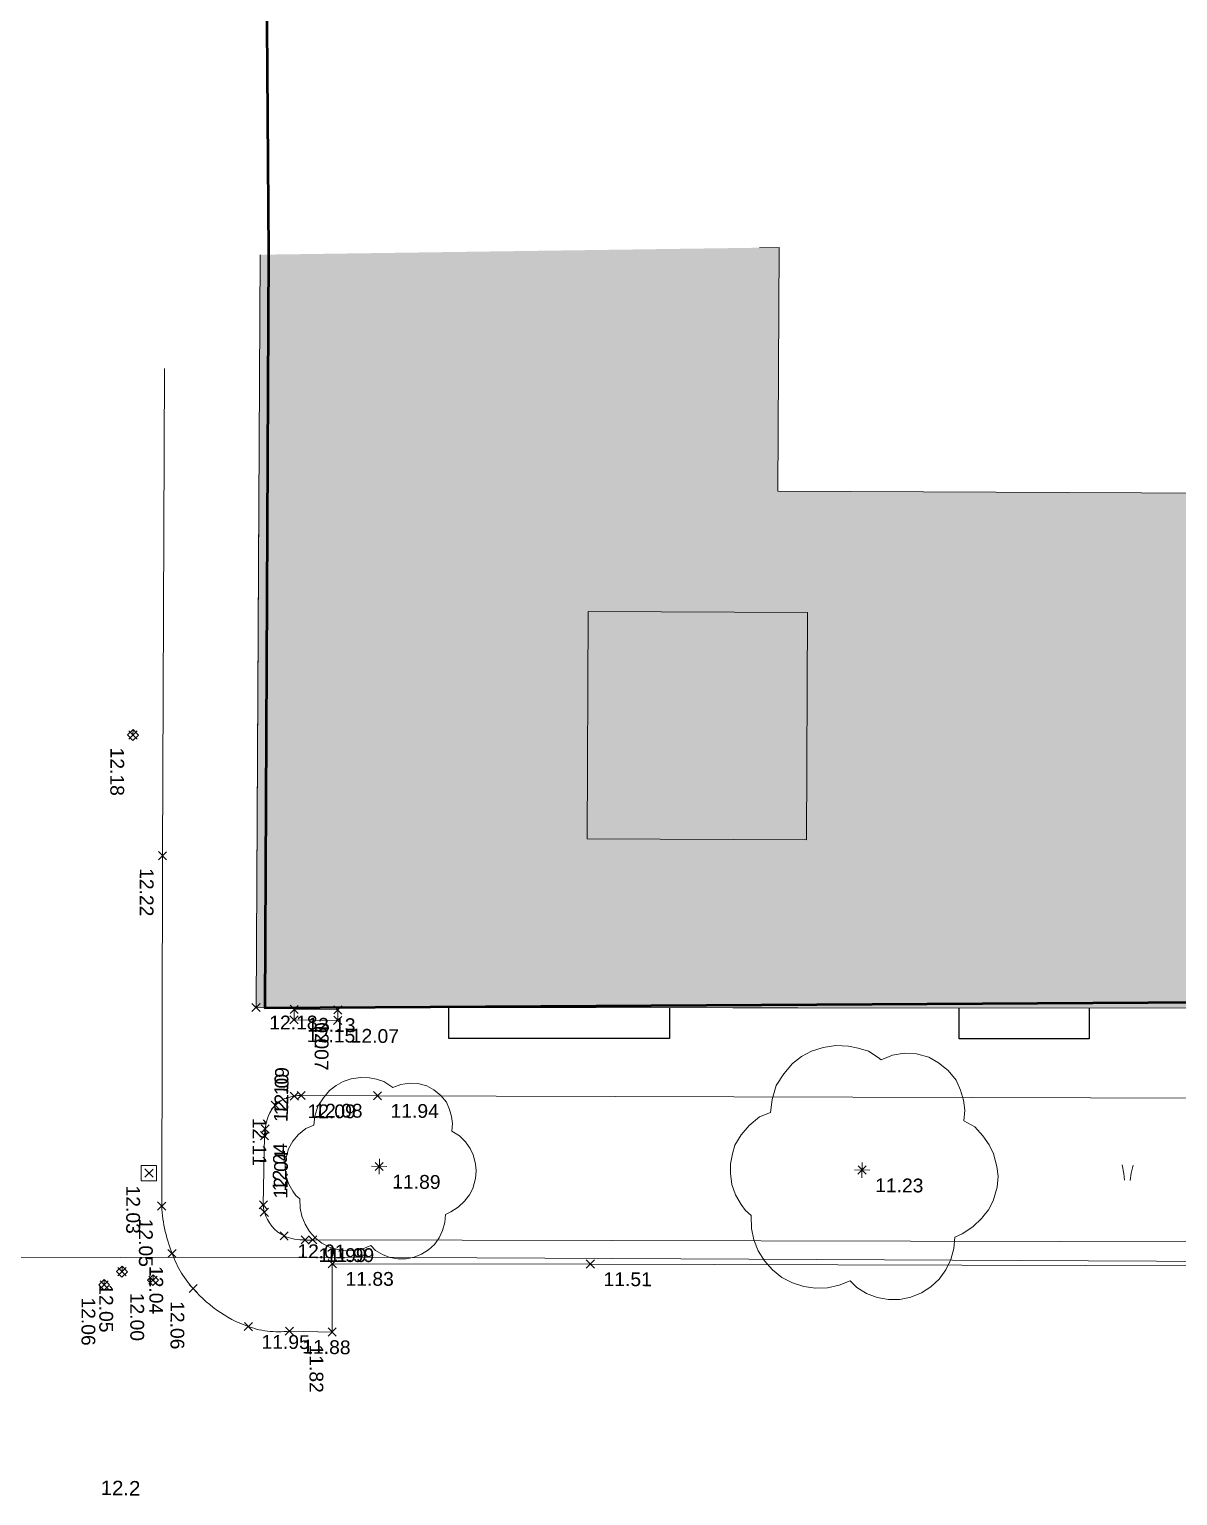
# Model space of a CAD drawing. Header units: metres. Extents: x -208 to 1512, y -277 to 123.
# Drawn here: x 46.05 to 76.02, y 6.9 to 45.17 of the extents above; entities that cross this region are included whole.
import ezdxf
from ezdxf.enums import TextEntityAlignment as Align

# ---------------------------------------------------------------- set-up
doc = ezdxf.new("R2010")
doc.units = ezdxf.units.M
doc.header["$MEASUREMENT"] = 0
for name, color, linetype in [('725 Nachbarbebauung', 7, 'Continuous'), ('730_DKM_Grenzen', 7, 'Continuous'), ('740_WienGV_Flwd-Bebauungsplan', 7, 'Continuous'), ('740_WienGV_Höhenkoten', 7, 'Continuous'), ('740_WienGV_L_Baum_ -gruppen_ Grünflächen', 7, 'Continuous'), ('740_WienGV_L_Gebäude', 7, 'Continuous'), ('740_WienGV_T_Baum_ Naturdenkmal', 7, 'Continuous'), ('740_WienGV_T_Einbauten', 7, 'Continuous'), ('740_WienGV_T_Gebäude', 7, 'Continuous'), ('740_WienGV_T_Straßen_ Gehsteige_ Schienen', 7, 'Continuous'), ('740_WienGV_unbrauchbares', 7, 'Continuous')]:
    doc.layers.add(name, color=color, linetype=linetype)
doc.styles.add('ERSTELLTER_STIL_3', font='arial.ttf')

# ---------------------------------------------------------------- blocks, each defined once
blk = doc.blocks.new('Decke_21_4', base_point=(65.62, 39.478))
at = {"layer": '725 Nachbarbebauung', "linetype": 'Continuous', "lineweight": 0, "true_color": 0x1f1f1f}
blk.add_hatch(color=250, dxfattribs=at).paths.add_polyline_path([(65.62, 39.478), (52.078, 39.288), (51.969, 19.641), (80.253, 19.623), (78.879, 33.059), (65.588, 33.114)])
at = {"layer": '725 Nachbarbebauung', "color": 8, "linetype": 'Continuous', "lineweight": 13, "flags": 128}
for points in [[(65.62, 39.478), (65.11, 39.471)], [(78.879, 33.059), (65.588, 33.114), (65.62, 39.478)], [(52.078, 39.288), (51.969, 19.641), (80.253, 19.623)]]:
    blk.add_lwpolyline(points, dxfattribs=at)
blk = doc.blocks.new('GI00131_ATT627(WIESE)_2CA5[148]_4', base_point=(74.713, 15.327))
at = {"layer": '740_WienGV_L_Baum_ -gruppen_ Grünflächen', "color": 252, "linetype": 'Continuous', "lineweight": 13, "true_color": 0x949494}
for p, q in [((74.576, 15.53), (74.616, 15.309)), ((74.781, 15.126), (74.808, 15.312)), ((74.808, 15.312), (74.856, 15.525)), ((74.616, 15.309), (74.637, 15.129))]:
    blk.add_line(p, q, dxfattribs=at)
blk = doc.blocks.new('GI0007_ATT22(LAUB)_2815[157]_4', base_point=(55.224, 15.443))
at = {"layer": '740_WienGV_L_Baum_ -gruppen_ Grünflächen', "color": 252, "linetype": 'Continuous', "lineweight": 13, "true_color": 0x949494}
for p, q in [((54.057, 17.606), (54.244, 17.706)), ((54.244, 17.706), (54.455, 17.773)), ((54.455, 17.773), (54.694, 17.811)), ((54.694, 17.811), (54.928, 17.8)), ((54.928, 17.8), (55.112, 17.764)), ((55.112, 17.764), (55.303, 17.704)), ((55.303, 17.704), (55.486, 17.587)), ((55.542, 17.547), (55.75, 17.632)), ((55.75, 17.632), (55.971, 17.667)), ((55.971, 17.667), (56.195, 17.656)), ((56.195, 17.656), (56.425, 17.595)), ((53.581, 17.067), (53.728, 17.281)), ((53.728, 17.281), (53.884, 17.474)), ((53.884, 17.474), (54.057, 17.606)), ((55.486, 17.587), (55.542, 17.547)), ((56.425, 17.595), (56.608, 17.488)), ((56.608, 17.488), (56.79, 17.346)), ((56.79, 17.346), (56.939, 17.166)), ((53.506, 16.806), (53.581, 17.067)), ((56.939, 17.166), (57.018, 16.979)), ((57.018, 16.979), (57.071, 16.794)), ((53.077, 16.323), (53.272, 16.479)), ((53.272, 16.479), (53.476, 16.564)), ((53.476, 16.564), (53.506, 16.806)), ((57.071, 16.794), (57.096, 16.608)), ((57.096, 16.608), (57.078, 16.409)), ((52.814, 15.951), (52.928, 16.148)), ((52.928, 16.148), (53.077, 16.323)), ((57.078, 16.409), (57.282, 16.292)), ((57.282, 16.292), (57.436, 16.129)), ((57.436, 16.129), (57.554, 15.96)), ((52.733, 15.607), (52.769, 15.792)), ((52.769, 15.792), (52.814, 15.951)), ((57.554, 15.96), (57.636, 15.791)), ((57.636, 15.791), (57.696, 15.556)), ((52.73, 15.423), (52.733, 15.607)), ((52.758, 15.219), (52.73, 15.423)), ((57.696, 15.556), (57.717, 15.377)), ((57.717, 15.377), (57.699, 15.172)), ((52.822, 15.026), (52.758, 15.219)), ((52.929, 14.847), (52.822, 15.026)), ((57.699, 15.172), (57.627, 14.913)), ((53.009, 14.735), (52.929, 14.847)), ((53.114, 14.644), (53.009, 14.735)), ((53.124, 14.402), (53.114, 14.644)), ((57.418, 14.59), (57.248, 14.43)), ((57.437, 14.615), (57.418, 14.59)), ((57.539, 14.748), (57.437, 14.615)), ((57.627, 14.913), (57.539, 14.748)), ((53.166, 14.188), (53.124, 14.402)), ((53.248, 13.98), (53.166, 14.188)), ((56.911, 14.237), (56.892, 14.024)), ((57.05, 14.302), (56.911, 14.237)), ((57.248, 14.43), (57.05, 14.302)), ((53.365, 13.793), (53.248, 13.98)), ((53.515, 13.627), (53.365, 13.793)), ((56.839, 13.819), (56.747, 13.628)), ((56.892, 14.024), (56.839, 13.819)), ((53.687, 13.489), (53.515, 13.627)), ((53.884, 13.386), (53.687, 13.489)), ((54.962, 13.426), (54.754, 13.341)), ((55.087, 13.3), (54.962, 13.426)), ((56.623, 13.456), (56.467, 13.313)), ((56.747, 13.628), (56.623, 13.456)), ((54.096, 13.318), (53.884, 13.386)), ((54.316, 13.285), (54.096, 13.318)), ((54.536, 13.295), (54.316, 13.285)), ((54.754, 13.341), (54.536, 13.295)), ((55.267, 13.19), (55.087, 13.3)), ((55.464, 13.115), (55.267, 13.19)), ((55.673, 13.076), (55.464, 13.115)), ((55.887, 13.079), (55.673, 13.076)), ((56.094, 13.121), (55.887, 13.079)), ((56.291, 13.199), (56.094, 13.121)), ((56.467, 13.313), (56.291, 13.199))]:
    blk.add_line(p, q, dxfattribs=at)
blk = doc.blocks.new('GI0007_ATT22(LAUB)_2815[170]_4', base_point=(67.842, 15.331))
at = {"layer": '740_WienGV_L_Baum_ -gruppen_ Grünflächen', "color": 252, "linetype": 'Continuous', "lineweight": 13, "true_color": 0x949494}
for p, q in [((66.208, 18.359), (66.469, 18.499)), ((66.469, 18.499), (66.765, 18.593)), ((66.765, 18.593), (67.099, 18.647)), ((67.099, 18.647), (67.427, 18.631)), ((67.427, 18.631), (67.685, 18.581)), ((67.685, 18.581), (67.953, 18.497)), ((67.953, 18.497), (68.208, 18.333)), ((68.287, 18.276), (68.578, 18.396)), ((68.578, 18.396), (68.887, 18.445)), ((68.887, 18.445), (69.201, 18.429)), ((69.201, 18.429), (69.523, 18.343)), ((65.747, 17.905), (65.966, 18.175)), ((65.966, 18.175), (66.208, 18.359)), ((68.208, 18.333), (68.287, 18.276)), ((69.523, 18.343), (69.779, 18.194)), ((69.779, 18.194), (70.034, 17.996)), ((70.034, 17.996), (70.243, 17.743)), ((65.542, 17.605), (65.747, 17.905)), ((70.243, 17.743), (70.353, 17.482)), ((65.395, 16.901), (65.436, 17.239)), ((65.436, 17.239), (65.542, 17.605)), ((70.353, 17.482), (70.428, 17.222)), ((65.109, 16.782), (65.395, 16.901)), ((70.428, 17.222), (70.463, 16.962)), ((70.463, 16.962), (70.438, 16.684)), ((64.628, 16.318), (64.836, 16.563)), ((64.836, 16.563), (65.109, 16.782)), ((70.438, 16.684), (70.724, 16.52)), ((70.724, 16.52), (70.938, 16.292)), ((64.468, 16.042), (64.628, 16.318)), ((70.938, 16.292), (71.103, 16.055)), ((64.355, 15.561), (64.405, 15.819)), ((64.405, 15.819), (64.468, 16.042)), ((71.103, 16.055), (71.218, 15.819)), ((71.218, 15.819), (71.302, 15.489)), ((64.35, 15.303), (64.355, 15.561)), ((71.302, 15.489), (71.332, 15.239)), ((64.39, 15.018), (64.35, 15.303)), ((64.479, 14.748), (64.39, 15.018)), ((71.307, 14.951), (71.206, 14.59)), ((71.332, 15.239), (71.307, 14.951)), ((64.629, 14.496), (64.479, 14.748)), ((71.206, 14.59), (71.082, 14.358)), ((64.741, 14.34), (64.629, 14.496)), ((64.888, 14.213), (64.741, 14.34)), ((64.901, 13.874), (64.888, 14.213)), ((70.939, 14.171), (70.914, 14.137)), ((71.082, 14.358), (70.939, 14.171)), ((64.961, 13.574), (64.901, 13.874)), ((70.676, 13.912), (70.399, 13.733)), ((70.914, 14.137), (70.676, 13.912)), ((65.075, 13.283), (64.961, 13.574)), ((70.203, 13.642), (70.178, 13.344)), ((70.399, 13.733), (70.203, 13.642)), ((65.239, 13.022), (65.075, 13.283)), ((65.449, 12.789), (65.239, 13.022)), ((70.103, 13.057), (69.973, 12.79)), ((70.178, 13.344), (70.103, 13.057)), ((65.689, 12.595), (65.449, 12.789)), ((69.973, 12.79), (69.8, 12.55)), ((65.965, 12.451), (65.689, 12.595)), ((66.262, 12.356), (65.965, 12.451)), ((66.57, 12.31), (66.262, 12.356)), ((66.879, 12.325), (66.57, 12.31)), ((67.184, 12.389), (66.879, 12.325)), ((67.475, 12.508), (67.184, 12.389)), ((67.65, 12.33), (67.475, 12.508)), ((67.901, 12.176), (67.65, 12.33)), ((69.582, 12.35), (69.335, 12.19)), ((69.8, 12.55), (69.582, 12.35)), ((68.178, 12.072), (67.901, 12.176)), ((68.471, 12.017), (68.178, 12.072)), ((68.77, 12.021), (68.471, 12.017)), ((69.059, 12.081), (68.77, 12.021)), ((69.335, 12.19), (69.059, 12.081))]:
    blk.add_line(p, q, dxfattribs=at)
blk = doc.blocks.new('LO0011_37C5[190]_4', base_point=(48.006, 12.398))
at = {"layer": '740_WienGV_T_Einbauten', "color": 252, "linetype": 'Continuous', "lineweight": 13, "true_color": 0x949494}
for p, q in [((48.009, 12.54), (47.865, 12.401)), ((47.865, 12.401), (48.004, 12.257)), ((48.004, 12.257), (48.148, 12.396)), ((48.009, 12.54), (48.006, 12.398)), ((48.148, 12.396), (48.009, 12.54))]:
    blk.add_line(p, q, dxfattribs=at)
blk = doc.blocks.new('LO0011_37C5[191]_4', base_point=(48.758, 26.751))
at = {"layer": '740_WienGV_T_Einbauten', "color": 252, "linetype": 'Continuous', "lineweight": 13, "true_color": 0x949494}
for p, q in [((48.761, 26.892), (48.617, 26.754)), ((48.761, 26.892), (48.758, 26.751)), ((48.9, 26.748), (48.761, 26.892)), ((48.617, 26.754), (48.756, 26.61)), ((48.756, 26.61), (48.9, 26.748))]:
    blk.add_line(p, q, dxfattribs=at)
blk = doc.blocks.new('LO0011_37C5[196]_4', base_point=(49.28, 12.521))
at = {"layer": '740_WienGV_T_Einbauten', "color": 252, "linetype": 'Continuous', "lineweight": 13, "true_color": 0x949494}
for p, q in [((49.282, 12.662), (49.138, 12.524)), ((49.282, 12.662), (49.28, 12.521)), ((49.421, 12.518), (49.282, 12.662)), ((49.138, 12.524), (49.277, 12.38)), ((49.277, 12.38), (49.421, 12.518))]:
    blk.add_line(p, q, dxfattribs=at)
blk = doc.blocks.new('LO0011_37C5[201]_4', base_point=(48.471, 12.744))
at = {"layer": '740_WienGV_T_Einbauten', "color": 252, "linetype": 'Continuous', "lineweight": 13, "true_color": 0x949494}
for p, q in [((48.473, 12.885), (48.329, 12.747)), ((48.329, 12.747), (48.468, 12.603)), ((48.468, 12.603), (48.612, 12.741)), ((48.473, 12.885), (48.471, 12.744)), ((48.612, 12.741), (48.473, 12.885))]:
    blk.add_line(p, q, dxfattribs=at)
blk = doc.blocks.new('GI0005_3845[204]_4', base_point=(55.183, 15.49))
at = {"layer": '740_WienGV_T_Baum_ Naturdenkmal', "color": 252, "linetype": 'Continuous', "lineweight": 13, "true_color": 0x949494}
for p, q in [((54.983, 15.494), (55.383, 15.487)), ((55.179, 15.29), (55.187, 15.69))]:
    blk.add_line(p, q, dxfattribs=at)
blk = doc.blocks.new('GI0005_3845[207]_4', base_point=(67.785, 15.397))
at = {"layer": '740_WienGV_T_Baum_ Naturdenkmal', "color": 252, "linetype": 'Continuous', "lineweight": 13, "true_color": 0x949494}
for p, q in [((67.585, 15.401), (67.985, 15.394)), ((67.781, 15.197), (67.788, 15.597))]:
    blk.add_line(p, q, dxfattribs=at)
blk = doc.blocks.new('LO0005_2B75[219]_4', base_point=(49.175, 15.317))
at = {"layer": '740_WienGV_T_Einbauten', "color": 252, "linetype": 'Continuous', "lineweight": 13, "true_color": 0x949494}
for p, q in [((48.975, 15.518), (48.974, 15.118)), ((49.375, 15.517), (48.975, 15.518)), ((49.374, 15.117), (49.375, 15.517)), ((48.974, 15.118), (49.374, 15.117))]:
    blk.add_line(p, q, dxfattribs=at)
blk = doc.blocks.new('LO0005_2B75[228]_4', base_point=(49.175, 15.317))
at = {"layer": '740_WienGV_T_Einbauten', "color": 252, "linetype": 'Continuous', "lineweight": 13, "true_color": 0x949494}
for p, q in [((48.975, 15.518), (48.974, 15.118)), ((49.375, 15.517), (48.975, 15.518)), ((49.374, 15.117), (49.375, 15.517)), ((48.974, 15.118), (49.374, 15.117))]:
    blk.add_line(p, q, dxfattribs=at)
blk = doc.blocks.new('DEF01_4155[285]_4', base_point=(52.207, 16.469))
at = {"layer": '740_WienGV_T_Straßen_ Gehsteige_ Schienen', "color": 252, "linetype": 'Continuous', "lineweight": 13, "true_color": 0x949494}
for p, q in [((52.099, 16.365), (52.315, 16.573)), ((52.103, 16.577), (52.311, 16.361))]:
    blk.add_line(p, q, dxfattribs=at)
at = {"layer": '740_WienGV_T_Straßen_ Gehsteige_ Schienen', "color": 252, "lineweight": 13, "true_color": 0x949494, "style": 'ERSTELLTER_STIL_3'}
blk.add_attdef('HOEHE', text='', height=0.36, rotation=88.9183, dxfattribs=at).set_placement((52.624, 16.825), align=Align.MIDDLE_LEFT)
blk = doc.blocks.new('DEF01_4155[298]_4', base_point=(54.1, 19.303))
at = {"layer": '740_WienGV_unbrauchbares', "color": 252, "linetype": 'Continuous', "lineweight": 13, "true_color": 0x949494}
for p, q in [((54.207, 19.408), (53.992, 19.198)), ((53.995, 19.41), (54.204, 19.195))]:
    blk.add_line(p, q, dxfattribs=at)
at = {"layer": '740_WienGV_unbrauchbares', "color": 252, "lineweight": 13, "true_color": 0x949494, "style": 'ERSTELLTER_STIL_3'}
blk.add_attdef('HOEHE', text='', height=0.36, rotation=359.2516, dxfattribs=at).set_placement((54.441, 18.905), align=Align.MIDDLE_LEFT)
blk = doc.blocks.new('DEF01_4155[301]_4', base_point=(54.103, 19.576))
at = {"layer": '740_WienGV_unbrauchbares', "color": 252, "linetype": 'Continuous', "lineweight": 13, "true_color": 0x949494}
for p, q in [((54.21, 19.681), (53.996, 19.471)), ((54.208, 19.469), (53.998, 19.683))]:
    blk.add_line(p, q, dxfattribs=at)
at = {"layer": '740_WienGV_unbrauchbares', "color": 252, "lineweight": 13, "true_color": 0x949494, "style": 'ERSTELLTER_STIL_3'}
blk.add_attdef('HOEHE', text='', height=0.36, rotation=269.3697, dxfattribs=at).set_placement((53.688, 19.252), align=Align.MIDDLE_LEFT)
blk = doc.blocks.new('DEF01_4155[302]_4', base_point=(52.84, 11.19))
at = {"layer": '740_WienGV_T_Straßen_ Gehsteige_ Schienen', "color": 252, "linetype": 'Continuous', "lineweight": 13, "true_color": 0x949494}
for p, q in [((52.948, 11.294), (52.732, 11.086)), ((52.736, 11.298), (52.944, 11.082))]:
    blk.add_line(p, q, dxfattribs=at)
at = {"layer": '740_WienGV_T_Straßen_ Gehsteige_ Schienen', "color": 252, "lineweight": 13, "true_color": 0x949494, "style": 'ERSTELLTER_STIL_3'}
blk.add_attdef('HOEHE', text='', height=0.36, rotation=358.8988, dxfattribs=at).set_placement((53.178, 10.789), align=Align.MIDDLE_LEFT)
blk = doc.blocks.new('DEF01_4155[303]_4', base_point=(55.136, 17.336))
at = {"layer": '740_WienGV_T_Straßen_ Gehsteige_ Schienen', "color": 252, "linetype": 'Continuous', "lineweight": 13, "true_color": 0x949494}
for p, q in [((55.03, 17.442), (55.242, 17.229)), ((55.242, 17.441), (55.03, 17.23))]:
    blk.add_line(p, q, dxfattribs=at)
at = {"layer": '740_WienGV_T_Straßen_ Gehsteige_ Schienen', "color": 252, "lineweight": 13, "true_color": 0x949494, "style": 'ERSTELLTER_STIL_3'}
blk.add_attdef('HOEHE', text='', height=0.36, rotation=359.8133, dxfattribs=at).set_placement((55.481, 16.941), align=Align.MIDDLE_LEFT)
blk = doc.blocks.new('DEF01_4155[315]_4', base_point=(53.448, 13.572))
at = {"layer": '740_WienGV_T_Straßen_ Gehsteige_ Schienen', "color": 252, "linetype": 'Continuous', "lineweight": 13, "true_color": 0x949494}
for p, q in [((53.554, 13.678), (53.341, 13.466)), ((53.342, 13.678), (53.554, 13.466))]:
    blk.add_line(p, q, dxfattribs=at)
at = {"layer": '740_WienGV_T_Straßen_ Gehsteige_ Schienen', "color": 252, "lineweight": 13, "true_color": 0x949494, "style": 'ERSTELLTER_STIL_3'}
blk.add_attdef('HOEHE', text='', height=0.36, rotation=359.8704, dxfattribs=at).set_placement((53.793, 13.177), align=Align.MIDDLE_LEFT)
blk = doc.blocks.new('DEF01_4155[319]_4', base_point=(49.53, 23.6))
at = {"layer": '740_WienGV_T_Straßen_ Gehsteige_ Schienen', "color": 252, "linetype": 'Continuous', "lineweight": 13, "true_color": 0x949494}
for p, q in [((49.636, 23.706), (49.423, 23.495)), ((49.635, 23.494), (49.424, 23.707))]:
    blk.add_line(p, q, dxfattribs=at)
at = {"layer": '740_WienGV_T_Straßen_ Gehsteige_ Schienen', "color": 252, "lineweight": 13, "true_color": 0x949494, "style": 'ERSTELLTER_STIL_3'}
blk.add_attdef('HOEHE', text='', height=0.36, rotation=269.7698, dxfattribs=at).set_placement((49.117, 23.276), align=Align.MIDDLE_LEFT)
blk = doc.blocks.new('DEF01_4155[320]_4', base_point=(52.968, 17.326))
at = {"layer": '740_WienGV_T_Straßen_ Gehsteige_ Schienen', "color": 252, "linetype": 'Continuous', "lineweight": 13, "true_color": 0x949494}
for p, q in [((53.075, 17.432), (52.862, 17.221)), ((52.863, 17.433), (53.074, 17.22))]:
    blk.add_line(p, q, dxfattribs=at)
at = {"layer": '740_WienGV_T_Straßen_ Gehsteige_ Schienen', "color": 252, "lineweight": 13, "true_color": 0x949494, "style": 'ERSTELLTER_STIL_3'}
blk.add_attdef('HOEHE', text='', height=0.36, rotation=359.8133, dxfattribs=at).set_placement((53.313, 16.931), align=Align.MIDDLE_LEFT)
blk = doc.blocks.new('DEF01_4155[328]_4', base_point=(52.159, 14.487))
at = {"layer": '740_WienGV_T_Straßen_ Gehsteige_ Schienen', "color": 252, "linetype": 'Continuous', "lineweight": 13, "true_color": 0x949494}
for p, q in [((52.051, 14.383), (52.267, 14.591)), ((52.055, 14.595), (52.263, 14.379))]:
    blk.add_line(p, q, dxfattribs=at)
at = {"layer": '740_WienGV_T_Straßen_ Gehsteige_ Schienen', "color": 252, "lineweight": 13, "true_color": 0x949494, "style": 'ERSTELLTER_STIL_3'}
blk.add_attdef('HOEHE', text='', height=0.36, rotation=88.9183, dxfattribs=at).set_placement((52.577, 14.843), align=Align.MIDDLE_LEFT)
blk = doc.blocks.new('DEF01_4155[329]_4', base_point=(54.103, 19.576))
at = {"layer": '740_WienGV_unbrauchbares', "color": 252, "linetype": 'Continuous', "lineweight": 13, "true_color": 0x949494}
for p, q in [((54.21, 19.681), (53.996, 19.471)), ((54.208, 19.469), (53.998, 19.683))]:
    blk.add_line(p, q, dxfattribs=at)
at = {"layer": '740_WienGV_unbrauchbares', "color": 252, "lineweight": 13, "true_color": 0x949494, "style": 'ERSTELLTER_STIL_3'}
blk.add_attdef('HOEHE', text='', height=0.36, rotation=269.3697, dxfattribs=at).set_placement((53.688, 19.252), align=Align.MIDDLE_LEFT)
blk = doc.blocks.new('DEF01_4155[330]_4', base_point=(51.969, 19.641))
at = {"layer": '740_WienGV_T_Gebäude', "color": 252, "linetype": 'Continuous', "lineweight": 13, "true_color": 0x949494}
for p, q in [((51.863, 19.747), (52.075, 19.535)), ((52.075, 19.747), (51.863, 19.535))]:
    blk.add_line(p, q, dxfattribs=at)
at = {"layer": '740_WienGV_T_Gebäude', "color": 252, "lineweight": 13, "true_color": 0x949494, "style": 'ERSTELLTER_STIL_3'}
blk.add_attdef('HOEHE', text='', height=0.36, rotation=359.9625, dxfattribs=at).set_placement((52.315, 19.247), align=Align.MIDDLE_LEFT)
blk = doc.blocks.new('DEF01_4155[349]_4', base_point=(52.96, 19.318))
at = {"layer": '740_WienGV_unbrauchbares', "color": 252, "linetype": 'Continuous', "lineweight": 13, "true_color": 0x949494}
for p, q in [((53.067, 19.422), (52.852, 19.213)), ((52.855, 19.425), (53.065, 19.21))]:
    blk.add_line(p, q, dxfattribs=at)
at = {"layer": '740_WienGV_unbrauchbares', "color": 252, "lineweight": 13, "true_color": 0x949494, "style": 'ERSTELLTER_STIL_3'}
blk.add_attdef('HOEHE', text='', height=0.36, rotation=359.2516, dxfattribs=at).set_placement((53.301, 18.919), align=Align.MIDDLE_LEFT)
blk = doc.blocks.new('DEF01_4155[369]_4', base_point=(53.251, 13.571))
at = {"layer": '740_WienGV_T_Straßen_ Gehsteige_ Schienen', "color": 252, "linetype": 'Continuous', "lineweight": 13, "true_color": 0x949494}
for p, q in [((53.357, 13.677), (53.144, 13.466)), ((53.145, 13.678), (53.356, 13.465))]:
    blk.add_line(p, q, dxfattribs=at)
at = {"layer": '740_WienGV_T_Straßen_ Gehsteige_ Schienen', "color": 252, "lineweight": 13, "true_color": 0x949494, "style": 'ERSTELLTER_STIL_3'}
blk.add_attdef('HOEHE', text='', height=0.36, rotation=359.8704, dxfattribs=at).set_placement((53.596, 13.177), align=Align.MIDDLE_LEFT)
blk = doc.blocks.new('DEF01_4155[370]_4', base_point=(49.175, 15.317))
at = {"layer": '740_WienGV_T_Einbauten', "color": 252, "linetype": 'Continuous', "lineweight": 13, "true_color": 0x949494}
for p, q in [((49.281, 15.211), (49.069, 15.424)), ((49.281, 15.423), (49.069, 15.212))]:
    blk.add_line(p, q, dxfattribs=at)
at = {"layer": '740_WienGV_T_Einbauten', "color": 252, "lineweight": 13, "true_color": 0x949494, "style": 'ERSTELLTER_STIL_3'}
blk.add_attdef('HOEHE', text='', height=0.36, rotation=269.8585, dxfattribs=at).set_placement((48.763, 14.99), align=Align.MIDDLE_LEFT)
blk = doc.blocks.new('DEF01_4155[373]_4', base_point=(52.193, 16.292))
at = {"layer": '740_WienGV_T_Straßen_ Gehsteige_ Schienen', "color": 252, "linetype": 'Continuous', "lineweight": 13, "true_color": 0x949494}
for p, q in [((52.085, 16.188), (52.301, 16.396)), ((52.089, 16.4), (52.297, 16.184))]:
    blk.add_line(p, q, dxfattribs=at)
at = {"layer": '740_WienGV_T_Straßen_ Gehsteige_ Schienen', "color": 252, "lineweight": 13, "true_color": 0x949494, "style": 'ERSTELLTER_STIL_3'}
blk.add_attdef('HOEHE', text='', height=0.36, rotation=88.9183, dxfattribs=at).set_placement((52.611, 16.648), align=Align.MIDDLE_LEFT)
blk = doc.blocks.new('DEF01_4155[378]_4', base_point=(53.96, 12.95))
at = {"layer": '740_WienGV_T_Straßen_ Gehsteige_ Schienen', "color": 252, "linetype": 'Continuous', "lineweight": 13, "true_color": 0x949494}
for p, q in [((53.854, 13.057), (54.066, 12.844)), ((54.067, 13.056), (53.854, 12.844))]:
    blk.add_line(p, q, dxfattribs=at)
at = {"layer": '740_WienGV_T_Straßen_ Gehsteige_ Schienen', "color": 252, "lineweight": 13, "true_color": 0x949494, "style": 'ERSTELLTER_STIL_3'}
blk.add_attdef('HOEHE', text='', height=0.36, rotation=359.9372, dxfattribs=at).set_placement((54.306, 12.556), align=Align.MIDDLE_LEFT)
blk = doc.blocks.new('DEF01_4155[406]_4', base_point=(53.958, 11.168))
at = {"layer": '740_WienGV_T_Straßen_ Gehsteige_ Schienen', "color": 252, "linetype": 'Continuous', "lineweight": 13, "true_color": 0x949494}
for p, q in [((54.064, 11.274), (53.851, 11.062)), ((54.064, 11.062), (53.852, 11.274))]:
    blk.add_line(p, q, dxfattribs=at)
at = {"layer": '740_WienGV_T_Straßen_ Gehsteige_ Schienen', "color": 252, "lineweight": 13, "true_color": 0x949494, "style": 'ERSTELLTER_STIL_3'}
blk.add_attdef('HOEHE', text='', height=0.36, rotation=269.9145, dxfattribs=at).set_placement((53.546, 10.84), align=Align.MIDDLE_LEFT)
blk = doc.blocks.new('DEF01_4155[414]_4', base_point=(60.693, 12.943))
at = {"layer": '740_WienGV_T_Straßen_ Gehsteige_ Schienen', "color": 252, "linetype": 'Continuous', "lineweight": 13, "true_color": 0x949494}
for p, q in [((60.8, 13.049), (60.587, 12.837)), ((60.588, 13.049), (60.799, 12.837))]:
    blk.add_line(p, q, dxfattribs=at)
at = {"layer": '740_WienGV_T_Straßen_ Gehsteige_ Schienen', "color": 252, "lineweight": 13, "true_color": 0x949494, "style": 'ERSTELLTER_STIL_3'}
blk.add_attdef('HOEHE', text='', height=0.36, rotation=359.8394, dxfattribs=at).set_placement((61.039, 12.548), align=Align.MIDDLE_LEFT)
blk = doc.blocks.new('DEF01_4155[417]_4', base_point=(53.145, 17.342))
at = {"layer": '740_WienGV_T_Straßen_ Gehsteige_ Schienen', "color": 252, "linetype": 'Continuous', "lineweight": 13, "true_color": 0x949494}
for p, q in [((53.251, 17.448), (53.038, 17.236)), ((53.039, 17.448), (53.25, 17.236))]:
    blk.add_line(p, q, dxfattribs=at)
at = {"layer": '740_WienGV_T_Straßen_ Gehsteige_ Schienen', "color": 252, "lineweight": 13, "true_color": 0x949494, "style": 'ERSTELLTER_STIL_3'}
blk.add_attdef('HOEHE', text='', height=0.36, rotation=359.8133, dxfattribs=at).set_placement((53.49, 16.947), align=Align.MIDDLE_LEFT)
blk = doc.blocks.new('DEF01_4155[420]_4', base_point=(52.187, 14.294))
at = {"layer": '740_WienGV_T_Straßen_ Gehsteige_ Schienen', "color": 252, "linetype": 'Continuous', "lineweight": 13, "true_color": 0x949494}
for p, q in [((52.079, 14.19), (52.295, 14.398)), ((52.083, 14.402), (52.291, 14.186))]:
    blk.add_line(p, q, dxfattribs=at)
at = {"layer": '740_WienGV_T_Straßen_ Gehsteige_ Schienen', "color": 252, "lineweight": 13, "true_color": 0x949494, "style": 'ERSTELLTER_STIL_3'}
blk.add_attdef('HOEHE', text='', height=0.36, rotation=88.9183, dxfattribs=at).set_placement((52.605, 14.65), align=Align.MIDDLE_LEFT)
blk = doc.blocks.new('DEF01_4155[431]_4', base_point=(49.507, 14.455))
at = {"layer": '740_WienGV_T_Straßen_ Gehsteige_ Schienen', "color": 252, "linetype": 'Continuous', "lineweight": 13, "true_color": 0x949494}
for p, q in [((49.613, 14.349), (49.401, 14.562)), ((49.614, 14.561), (49.401, 14.349))]:
    blk.add_line(p, q, dxfattribs=at)
at = {"layer": '740_WienGV_T_Straßen_ Gehsteige_ Schienen', "color": 252, "lineweight": 13, "true_color": 0x949494, "style": 'ERSTELLTER_STIL_3'}
blk.add_attdef('HOEHE', text='', height=0.36, rotation=269.8585, dxfattribs=at).set_placement((49.095, 14.127), align=Align.MIDDLE_LEFT)
blk = doc.blocks.new('DEF01_4155[434]_4', base_point=(52.965, 19.591))
at = {"layer": '740_WienGV_unbrauchbares', "color": 252, "linetype": 'Continuous', "lineweight": 13, "true_color": 0x949494}
for p, q in [((53.072, 19.695), (52.857, 19.486)), ((52.86, 19.698), (53.07, 19.483))]:
    blk.add_line(p, q, dxfattribs=at)
at = {"layer": '740_WienGV_unbrauchbares', "color": 252, "lineweight": 13, "true_color": 0x949494, "style": 'ERSTELLTER_STIL_3'}
blk.add_attdef('HOEHE', text='', height=0.36, rotation=359.2521, dxfattribs=at).set_placement((53.306, 19.192), align=Align.MIDDLE_LEFT)
blk = doc.blocks.new('DEF01_4155[441]_4', base_point=(49.28, 12.521))
at = {"layer": '740_WienGV_T_Einbauten', "color": 252, "linetype": 'Continuous', "lineweight": 13, "true_color": 0x949494}
for p, q in [((49.386, 12.627), (49.174, 12.415)), ((49.386, 12.415), (49.174, 12.627))]:
    blk.add_line(p, q, dxfattribs=at)
at = {"layer": '740_WienGV_T_Einbauten', "color": 252, "lineweight": 13, "true_color": 0x949494, "style": 'ERSTELLTER_STIL_3'}
blk.add_attdef('HOEHE', text='', height=0.36, rotation=269.9633, dxfattribs=at).set_placement((48.868, 12.192), align=Align.MIDDLE_LEFT)
blk = doc.blocks.new('DEF01_4155[442]_4', base_point=(49.777, 13.22))
at = {"layer": '740_WienGV_T_Straßen_ Gehsteige_ Schienen', "color": 252, "linetype": 'Continuous', "lineweight": 13, "true_color": 0x949494}
for p, q in [((49.883, 13.326), (49.67, 13.114)), ((49.883, 13.114), (49.671, 13.326))]:
    blk.add_line(p, q, dxfattribs=at)
at = {"layer": '740_WienGV_T_Straßen_ Gehsteige_ Schienen', "color": 252, "lineweight": 13, "true_color": 0x949494, "style": 'ERSTELLTER_STIL_3'}
blk.add_attdef('HOEHE', text='', height=0.36, rotation=269.9633, dxfattribs=at).set_placement((49.365, 12.892), align=Align.MIDDLE_LEFT)
blk = doc.blocks.new('DEF01_4155[445]_4', base_point=(52.472, 17.085))
at = {"layer": '740_WienGV_T_Straßen_ Gehsteige_ Schienen', "color": 252, "linetype": 'Continuous', "lineweight": 13, "true_color": 0x949494}
for p, q in [((52.578, 17.191), (52.366, 16.979)), ((52.578, 16.979), (52.366, 17.191))]:
    blk.add_line(p, q, dxfattribs=at)
at = {"layer": '740_WienGV_T_Straßen_ Gehsteige_ Schienen', "color": 252, "lineweight": 13, "true_color": 0x949494, "style": 'ERSTELLTER_STIL_3'}
blk.add_attdef('HOEHE', text='', height=0.36, rotation=269.9633, dxfattribs=at).set_placement((52.06, 16.76), align=Align.MIDDLE_LEFT)
blk = doc.blocks.new('DEF01_4155[448]_4', base_point=(51.769, 11.31))
at = {"layer": '740_WienGV_T_Straßen_ Gehsteige_ Schienen', "color": 252, "linetype": 'Continuous', "lineweight": 13, "true_color": 0x949494}
for p, q in [((51.876, 11.415), (51.662, 11.205)), ((51.664, 11.417), (51.874, 11.203))]:
    blk.add_line(p, q, dxfattribs=at)
at = {"layer": '740_WienGV_T_Straßen_ Gehsteige_ Schienen', "color": 252, "lineweight": 13, "true_color": 0x949494, "style": 'ERSTELLTER_STIL_3'}
blk.add_attdef('HOEHE', text='', height=0.36, rotation=359.5214, dxfattribs=at).set_placement((52.112, 10.914), align=Align.MIDDLE_LEFT)
blk = doc.blocks.new('DEF01_4155[450]_4', base_point=(50.329, 12.302))
at = {"layer": '740_WienGV_T_Straßen_ Gehsteige_ Schienen', "color": 252, "linetype": 'Continuous', "lineweight": 13, "true_color": 0x949494}
for p, q in [((50.435, 12.408), (50.223, 12.196)), ((50.435, 12.196), (50.223, 12.408))]:
    blk.add_line(p, q, dxfattribs=at)
at = {"layer": '740_WienGV_T_Straßen_ Gehsteige_ Schienen', "color": 252, "lineweight": 13, "true_color": 0x949494, "style": 'ERSTELLTER_STIL_3'}
blk.add_attdef('HOEHE', text='', height=0.36, rotation=269.9633, dxfattribs=at).set_placement((49.917, 11.973), align=Align.MIDDLE_LEFT)
blk = doc.blocks.new('DEF01_4155[452]_4', base_point=(48.471, 12.744))
at = {"layer": '740_WienGV_T_Einbauten', "color": 252, "linetype": 'Continuous', "lineweight": 13, "true_color": 0x949494}
for p, q in [((48.577, 12.85), (48.365, 12.638)), ((48.577, 12.638), (48.365, 12.85))]:
    blk.add_line(p, q, dxfattribs=at)
at = {"layer": '740_WienGV_T_Einbauten', "color": 252, "lineweight": 13, "true_color": 0x949494, "style": 'ERSTELLTER_STIL_3'}
blk.add_attdef('HOEHE', text='', height=0.36, rotation=269.9633, dxfattribs=at).set_placement((48.059, 12.415), align=Align.MIDDLE_LEFT)
blk = doc.blocks.new('DEF01_4155[454]_4', base_point=(48.006, 12.398))
at = {"layer": '740_WienGV_T_Einbauten', "color": 252, "linetype": 'Continuous', "lineweight": 13, "true_color": 0x949494}
for p, q in [((48.112, 12.292), (47.9, 12.505)), ((48.112, 12.504), (47.9, 12.292))]:
    blk.add_line(p, q, dxfattribs=at)
at = {"layer": '740_WienGV_T_Einbauten', "color": 252, "lineweight": 13, "true_color": 0x949494, "style": 'ERSTELLTER_STIL_3'}
blk.add_attdef('HOEHE', text='', height=0.36, rotation=269.9633, dxfattribs=at).set_placement((47.595, 12.07), align=Align.MIDDLE_LEFT)
blk = doc.blocks.new('DEF01_4155[456]_4', base_point=(52.704, 13.676))
at = {"layer": '740_WienGV_T_Straßen_ Gehsteige_ Schienen', "color": 252, "linetype": 'Continuous', "lineweight": 13, "true_color": 0x949494}
for p, q in [((52.811, 13.782), (52.598, 13.571)), ((52.599, 13.783), (52.81, 13.57))]:
    blk.add_line(p, q, dxfattribs=at)
at = {"layer": '740_WienGV_T_Straßen_ Gehsteige_ Schienen', "color": 252, "lineweight": 13, "true_color": 0x949494, "style": 'ERSTELLTER_STIL_3'}
blk.add_attdef('HOEHE', text='', height=0.36, rotation=359.5214, dxfattribs=at).set_placement((53.047, 13.28), align=Align.MIDDLE_LEFT)
blk = doc.blocks.new('DEF01_4155[458]_4', base_point=(67.785, 15.397))
at = {"layer": '740_WienGV_T_Baum_ Naturdenkmal', "color": 252, "linetype": 'Continuous', "lineweight": 13, "true_color": 0x949494}
for p, q in [((67.891, 15.503), (67.678, 15.292)), ((67.679, 15.504), (67.89, 15.29))]:
    blk.add_line(p, q, dxfattribs=at)
at = {"layer": '740_WienGV_T_Baum_ Naturdenkmal', "color": 252, "lineweight": 13, "true_color": 0x949494, "style": 'ERSTELLTER_STIL_3'}
blk.add_attdef('HOEHE', text='', height=0.36, rotation=359.5214, dxfattribs=at).set_placement((68.127, 15.001), align=Align.MIDDLE_LEFT)
blk = doc.blocks.new('DEF01_4155[460]_4', base_point=(48.758, 26.751))
at = {"layer": '740_WienGV_T_Einbauten', "color": 252, "linetype": 'Continuous', "lineweight": 13, "true_color": 0x949494}
for p, q in [((48.865, 26.857), (48.652, 26.645)), ((48.864, 26.645), (48.652, 26.857))]:
    blk.add_line(p, q, dxfattribs=at)
at = {"layer": '740_WienGV_T_Einbauten', "color": 252, "lineweight": 13, "true_color": 0x949494, "style": 'ERSTELLTER_STIL_3'}
blk.add_attdef('HOEHE', text='', height=0.36, rotation=269.9633, dxfattribs=at).set_placement((48.347, 26.422), align=Align.MIDDLE_LEFT)
blk = doc.blocks.new('DEF01_4155[462]_4', base_point=(55.183, 15.49))
at = {"layer": '740_WienGV_T_Baum_ Naturdenkmal', "color": 252, "linetype": 'Continuous', "lineweight": 13, "true_color": 0x949494}
for p, q in [((55.29, 15.596), (55.076, 15.385)), ((55.078, 15.597), (55.288, 15.383))]:
    blk.add_line(p, q, dxfattribs=at)
at = {"layer": '740_WienGV_T_Baum_ Naturdenkmal', "color": 252, "lineweight": 13, "true_color": 0x949494, "style": 'ERSTELLTER_STIL_3'}
blk.add_attdef('HOEHE', text='', height=0.36, rotation=359.5214, dxfattribs=at).set_placement((55.526, 15.094), align=Align.MIDDLE_LEFT)

msp = doc.modelspace()

# ---------------------------------------------------------------- linework, layer by layer
at = {"layer": '730_DKM_Grenzen', "color": 8, "linetype": 'Continuous', "lineweight": 13}
for points in [[(80.253, 19.623), (80.793, 12.991), (54.182, 13.118)], [(54.182, 13.118), (36.956, 13.095)]]:
    msp.add_lwpolyline(points, dxfattribs=at)
at = {"layer": '740_WienGV_Flwd-Bebauungsplan', "color": 1, "linetype": 'Continuous', "lineweight": 50, "true_color": 0xfb0106}
msp.add_lwpolyline([(52.365, 83.446), (52.35, 62.115), (52.245, 46.48), (52.29, 39.341), (52.199, 19.626), (81.013, 19.8), (104.299, 19.731), (120.192, 19.707), (120.531, 19.701), (125.546, 19.698), (149.342, 19.655)], dxfattribs=at)
at = {"layer": '740_WienGV_L_Gebäude', "color": 252, "linetype": 'Continuous', "lineweight": 13, "true_color": 0x949494}
msp.add_lwpolyline([(66.36, 29.949), (60.639, 29.974), (60.611, 24.043), (66.331, 24.019)], close=True, dxfattribs=at)
at = {"layer": '740_WienGV_T_Einbauten', "color": 252, "linetype": 'Continuous', "lineweight": 13, "true_color": 0x949494}
msp.add_lwpolyline([(54.103, 19.576), (52.965, 19.591), (52.96, 19.318), (54.1, 19.303)], close=True, dxfattribs=at)
at = {"layer": '740_WienGV_T_Gebäude', "color": 7, "linetype": 'Continuous', "lineweight": 18}
for p, q in [((52.042, 32.814), (51.969, 19.641)), ((51.969, 19.641), (76.869, 19.625))]:
    msp.add_line(p, q, dxfattribs=at)
at = {"layer": '740_WienGV_T_Gebäude', "color": 7, "linetype": 'Continuous', "lineweight": 25}
for points in [[(62.76, 19.634), (62.76, 18.826), (56.999, 18.83), (56.999, 19.638)], [(73.714, 19.626), (73.713, 18.818), (70.318, 18.821), (70.319, 19.629)]]:
    msp.add_lwpolyline(points, dxfattribs=at)
at = {"layer": '740_WienGV_T_Straßen_ Gehsteige_ Schienen', "color": 8, "linetype": 'Continuous', "lineweight": 13}
for p, q in [((49.581, 36.321), (49.53, 23.6)), ((49.53, 23.6), (49.507, 14.455)), ((55.136, 17.336), (53.145, 17.342)), ((80.036, 17.258), (55.136, 17.336)), ((52.193, 16.292), (52.159, 14.487)), ((53.448, 13.572), (78.348, 13.516)), ((53.958, 11.168), (53.96, 12.95)), ((53.96, 12.95), (60.693, 12.943)), ((60.693, 12.943), (78.861, 12.892)), ((52.84, 11.19), (53.958, 11.168))]:
    msp.add_line(p, q, dxfattribs=at)
for points in [[(53.145, 17.342), (53.115, 17.342), (53.086, 17.341), (53.057, 17.339), (53.027, 17.335), (52.998, 17.331), (52.968, 17.326), (52.878, 17.308), (52.79, 17.283), (52.705, 17.251), (52.624, 17.208), (52.546, 17.154), (52.472, 17.085), (52.394, 16.991), (52.332, 16.893), (52.285, 16.791), (52.25, 16.687), (52.225, 16.579), (52.207, 16.469), (52.203, 16.44), (52.199, 16.41), (52.196, 16.381), (52.194, 16.351), (52.193, 16.322), (52.193, 16.292)], [(49.507, 14.455), (49.512, 14.372), (49.518, 14.288), (49.527, 14.205), (49.538, 14.122), (49.551, 14.04), (49.566, 13.957), (49.582, 13.875), (49.601, 13.793), (49.621, 13.711), (49.643, 13.629), (49.667, 13.547), (49.692, 13.465), (49.719, 13.384), (49.747, 13.302), (49.777, 13.22), (49.803, 13.152), (49.83, 13.085), (49.859, 13.019), (49.889, 12.954), (49.92, 12.891), (49.953, 12.829), (49.988, 12.768), (50.024, 12.708), (50.062, 12.648), (50.101, 12.589), (50.143, 12.531), (50.186, 12.473), (50.231, 12.416), (50.279, 12.359), (50.329, 12.302), (50.413, 12.211), (50.497, 12.123), (50.584, 12.04), (50.671, 11.96), (50.76, 11.883), (50.851, 11.811), (50.944, 11.741), (51.038, 11.676), (51.135, 11.613), (51.234, 11.554), (51.336, 11.499), (51.44, 11.447), (51.547, 11.398), (51.656, 11.352), (51.769, 11.31), (51.839, 11.286), (51.91, 11.265), (51.981, 11.246), (52.053, 11.229), (52.124, 11.215), (52.196, 11.203), (52.268, 11.193), (52.34, 11.185), (52.412, 11.18), (52.483, 11.177), (52.555, 11.175), (52.627, 11.176), (52.698, 11.179), (52.769, 11.183), (52.84, 11.19)], [(52.159, 14.487), (52.159, 14.462), (52.16, 14.438), (52.162, 14.414), (52.165, 14.39), (52.169, 14.366), (52.174, 14.342), (52.179, 14.318), (52.187, 14.294), (52.223, 14.196), (52.268, 14.103), (52.32, 14.014), (52.381, 13.931), (52.449, 13.855), (52.526, 13.787), (52.611, 13.727), (52.704, 13.676), (52.772, 13.648), (52.839, 13.625), (52.907, 13.608), (52.975, 13.594), (53.044, 13.585), (53.112, 13.578), (53.181, 13.574), (53.251, 13.571), (53.275, 13.571), (53.3, 13.57), (53.325, 13.57), (53.349, 13.569), (53.374, 13.569), (53.398, 13.57), (53.423, 13.57), (53.448, 13.572)]]:
    msp.add_lwpolyline(points, dxfattribs=at)

# ---------------------------------------------------------------- block references
at = {"layer": '725 Nachbarbebauung', "color": 8, "linetype": 'Continuous', "lineweight": 13}
msp.add_blockref('Decke_21_4', (65.62, 39.478), dxfattribs=at)
at = {"layer": '740_WienGV_L_Baum_ -gruppen_ Grünflächen', "color": 72, "linetype": 'Continuous', "lineweight": 13, "true_color": 0x69e600}
for name, p in [('GI0007_ATT22(LAUB)_2815[170]_4', (67.842, 15.331)), ('GI0007_ATT22(LAUB)_2815[157]_4', (55.224, 15.443))]:
    msp.add_blockref(name, p, dxfattribs=at)
at = {"layer": '740_WienGV_L_Baum_ -gruppen_ Grünflächen', "color": 252, "linetype": 'Continuous', "lineweight": 13, "true_color": 0x949494}
msp.add_blockref('GI00131_ATT627(WIESE)_2CA5[148]_4', (74.713, 15.327), dxfattribs=at)
at = {"layer": '740_WienGV_T_Baum_ Naturdenkmal', "color": 72, "linetype": 'Continuous', "lineweight": 13, "true_color": 0x69e600}
for name, p in [('GI0005_3845[204]_4', (55.183, 15.49)), ('GI0005_3845[207]_4', (67.785, 15.397))]:
    msp.add_blockref(name, p, dxfattribs=at)
at = {"layer": '740_WienGV_T_Baum_ Naturdenkmal', "color": 252, "linetype": 'Continuous', "lineweight": 13, "true_color": 0x949494}
for name, p, values in [('DEF01_4155[462]_4', (55.183, 15.49), {'HOEHE': '11.89'}), ('DEF01_4155[458]_4', (67.785, 15.397), {'HOEHE': '11.23'})]:
    msp.add_blockref(name, p, dxfattribs=at).add_auto_attribs(values)
at = {"layer": '740_WienGV_T_Einbauten', "color": 252, "linetype": 'Continuous', "lineweight": 13, "true_color": 0x949494}
for name, p, values in [('DEF01_4155[460]_4', (48.758, 26.751), {'HOEHE': '12.18'}), ('DEF01_4155[370]_4', (49.175, 15.317), {'HOEHE': '12.03'}), ('DEF01_4155[452]_4', (48.471, 12.744), {'HOEHE': '12.05'}), ('DEF01_4155[454]_4', (48.006, 12.398), {'HOEHE': '12.06'}), ('DEF01_4155[441]_4', (49.28, 12.521), {'HOEHE': '12.00'})]:
    msp.add_blockref(name, p, dxfattribs=at).add_auto_attribs(values)
for name, p in [('LO0011_37C5[191]_4', (48.758, 26.751)), ('LO0005_2B75[219]_4', (49.175, 15.317)), ('LO0005_2B75[228]_4', (49.175, 15.317)), ('LO0011_37C5[201]_4', (48.471, 12.744)), ('LO0011_37C5[196]_4', (49.28, 12.521)), ('LO0011_37C5[190]_4', (48.006, 12.398))]:
    msp.add_blockref(name, p, dxfattribs=at)
at = {"layer": '740_WienGV_T_Gebäude', "color": 252, "linetype": 'Continuous', "lineweight": 13, "true_color": 0x949494}
msp.add_blockref('DEF01_4155[330]_4', (51.969, 19.641), dxfattribs=at).add_auto_attribs({'HOEHE': '12.18'})
at = {"layer": '740_WienGV_T_Straßen_ Gehsteige_ Schienen', "color": 252, "linetype": 'Continuous', "lineweight": 13, "true_color": 0x949494}
for name, p, values in [('DEF01_4155[319]_4', (49.53, 23.6), {'HOEHE': '12.22'}), ('DEF01_4155[285]_4', (52.207, 16.469), {'HOEHE': '12.09'}), ('DEF01_4155[373]_4', (52.193, 16.292), {'HOEHE': '12.10'}), ('DEF01_4155[320]_4', (52.968, 17.326), {'HOEHE': '12.09'}), ('DEF01_4155[417]_4', (53.145, 17.342), {'HOEHE': '12.08'}), ('DEF01_4155[303]_4', (55.136, 17.336), {'HOEHE': '11.94'}), ('DEF01_4155[445]_4', (52.472, 17.085), {'HOEHE': '12.11'}), ('DEF01_4155[328]_4', (52.159, 14.487), {'HOEHE': '12.04'}), ('DEF01_4155[420]_4', (52.187, 14.294), {'HOEHE': '12.04'}), ('DEF01_4155[431]_4', (49.507, 14.455), {'HOEHE': '12.05'}), ('DEF01_4155[456]_4', (52.704, 13.676), {'HOEHE': '12.01'}), ('DEF01_4155[369]_4', (53.251, 13.571), {'HOEHE': '11.99'}), ('DEF01_4155[315]_4', (53.448, 13.572), {'HOEHE': '11.99'}), ('DEF01_4155[442]_4', (49.777, 13.22), {'HOEHE': '12.04'}), ('DEF01_4155[378]_4', (53.96, 12.95), {'HOEHE': '11.83'}), ('DEF01_4155[414]_4', (60.693, 12.943), {'HOEHE': '11.51'}), ('DEF01_4155[450]_4', (50.329, 12.302), {'HOEHE': '12.06'}), ('DEF01_4155[448]_4', (51.769, 11.31), {'HOEHE': '11.95'}), ('DEF01_4155[302]_4', (52.84, 11.19), {'HOEHE': '11.88'}), ('DEF01_4155[406]_4', (53.958, 11.168), {'HOEHE': '11.82'})]:
    msp.add_blockref(name, p, dxfattribs=at).add_auto_attribs(values)
at = {"layer": '740_WienGV_unbrauchbares', "color": 252, "linetype": 'Continuous', "lineweight": 13, "true_color": 0x949494}
for name, p, values in [('DEF01_4155[434]_4', (52.965, 19.591), {'HOEHE': '12.13'}), ('DEF01_4155[329]_4', (54.103, 19.576), {'HOEHE': '12.07'}), ('DEF01_4155[301]_4', (54.103, 19.576), {'HOEHE': '0.0'}), ('DEF01_4155[349]_4', (52.96, 19.318), {'HOEHE': '12.15'}), ('DEF01_4155[298]_4', (54.1, 19.303), {'HOEHE': '12.07'})]:
    msp.add_blockref(name, p, dxfattribs=at).add_auto_attribs(values)

# ---------------------------------------------------------------- texts
at = {"layer": '740_WienGV_Höhenkoten', "color": 252, "linetype": 'Continuous', "lineweight": 13, "true_color": 0x949494, "insert": (47.913, 6.915), "char_height": 0.38, "attachment_point": 7, "rotation": 358.95, "style": 'ERSTELLTER_STIL_3'}
msp.add_mtext('\\A1;{\\pql;\\fArial|b0|i0|c0|p0;\\W1.000000;12.2                                    }', dxfattribs=at)

doc.saveas('drawing.dxf')
